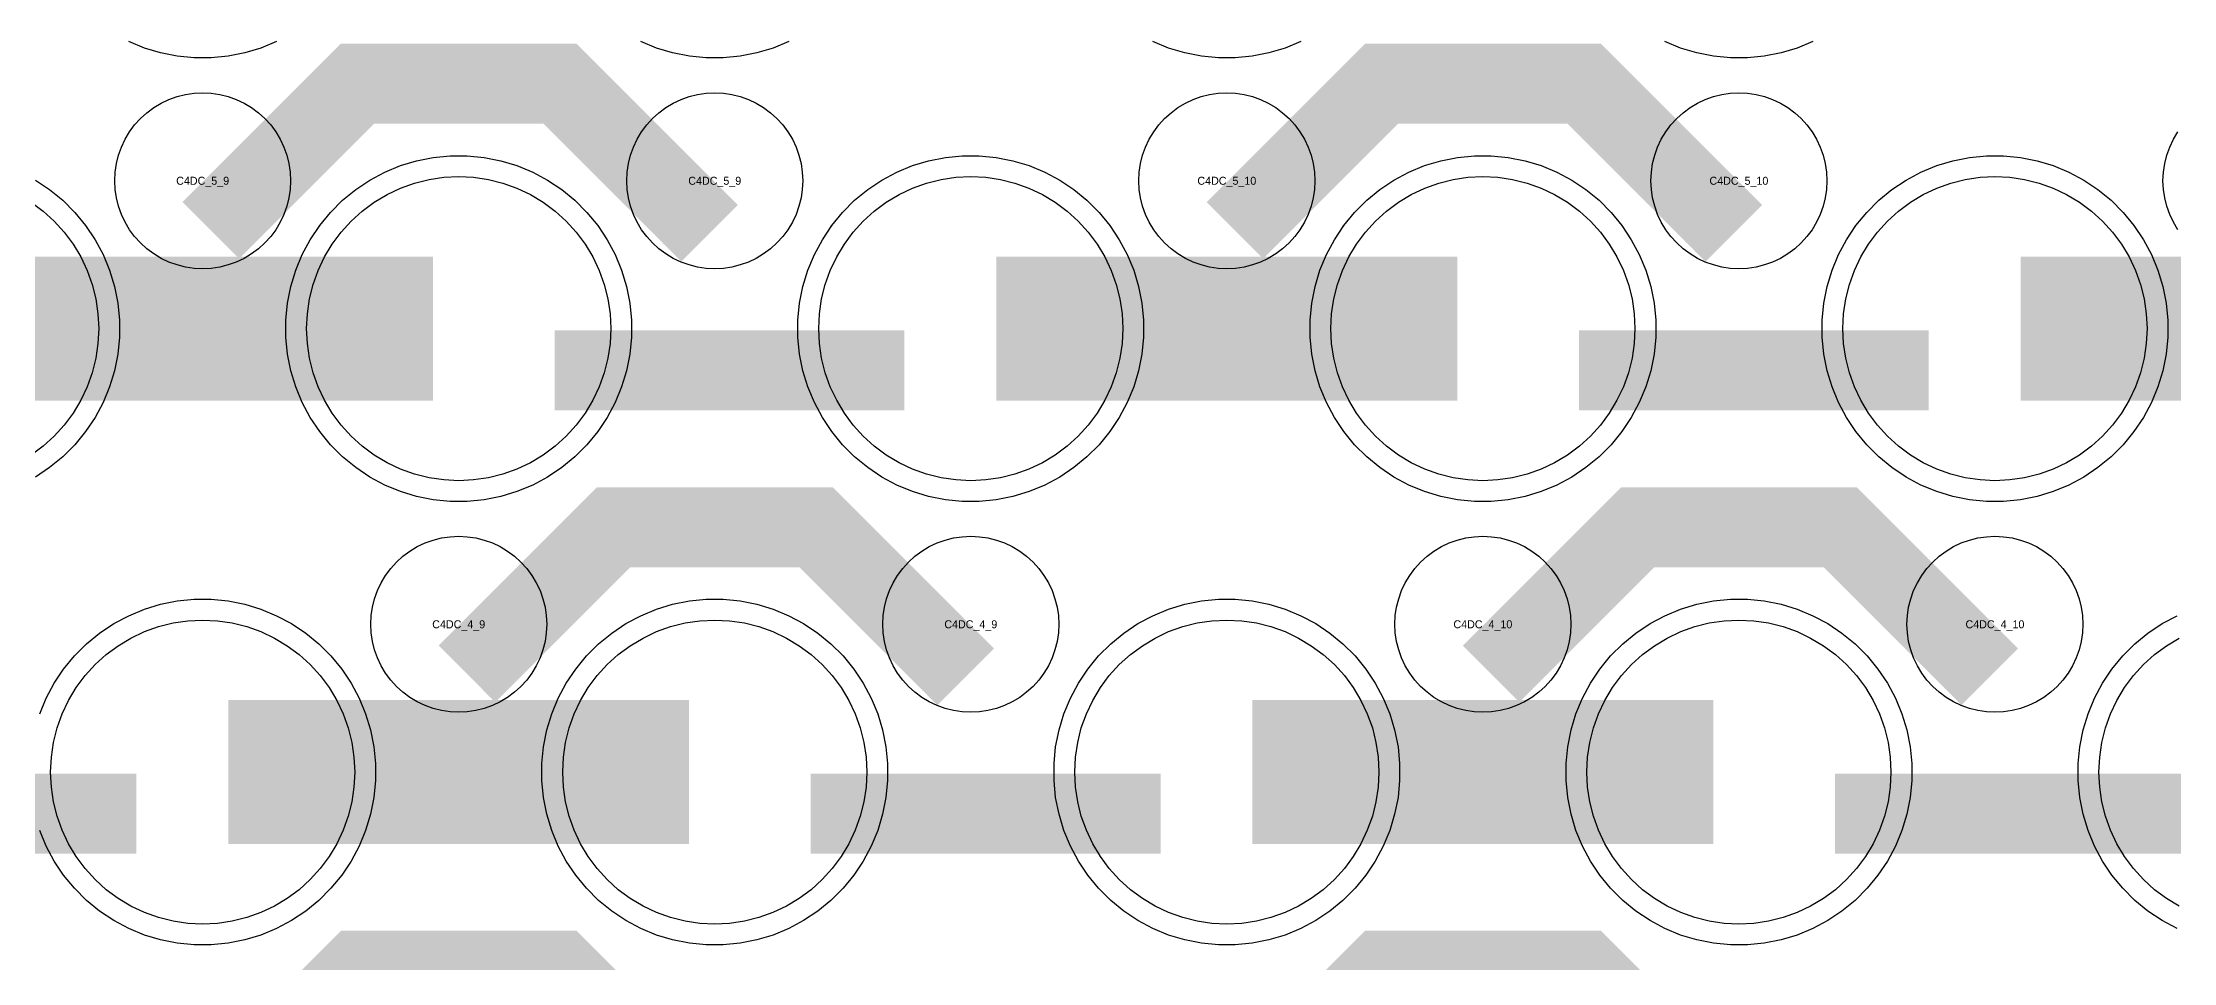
# Model space of a CAD drawing. Extents: x -11880 to 11880, y -14992 to 14992.
# Drawn here: x -9170 to -8504, y -14345 to -14057 of the extents above; entities that cross this region are included whole.
import ezdxf
from ezdxf.enums import TextEntityAlignment as Align

# ---------------------------------------------------------------- set-up
doc = ezdxf.new("R2010")
doc.units = 0
doc.header["$MEASUREMENT"] = 0
for name, color, linetype in [('GDS_775_DT_237', 138, 'CONTINUOUS'), ('RDL1_FS', 34, 'CONTINUOUS'), ('RDL_BS', 160, 'CONTINUOUS')]:
    doc.layers.add(name, color=color, linetype=linetype)

msp = doc.modelspace()

# ---------------------------------------------------------------- linework, layer by layer
at = {"layer": 'RDL1_FS', "color": 241, "true_color": 0xf7abae}
for points in [[(-9040, -14194.254), (-9044.657, -14194.025), (-9049.268, -14193.341), (-9053.791, -14192.209), (-9058.181, -14190.637), (-9062.395, -14188.645), (-9066.395, -14186.247), (-9070.14, -14183.469), (-9073.594, -14180.339), (-9076.724, -14176.885), (-9079.502, -14173.14), (-9081.9, -14169.14), (-9083.892, -14164.926), (-9085.464, -14160.536), (-9086.596, -14156.013), (-9087.28, -14151.402), (-9087.509, -14146.745), (-9087.28, -14142.088), (-9086.596, -14137.477), (-9085.464, -14132.954), (-9083.892, -14128.564), (-9081.9, -14124.35), (-9079.502, -14120.35), (-9076.724, -14116.605), (-9073.594, -14113.151), (-9070.14, -14110.021), (-9066.395, -14107.243), (-9062.395, -14104.845), (-9058.181, -14102.853), (-9053.791, -14101.281), (-9049.268, -14100.149), (-9044.657, -14099.465), (-9040, -14099.236), (-9035.343, -14099.465), (-9030.732, -14100.149), (-9026.209, -14101.281), (-9021.819, -14102.853), (-9017.605, -14104.845), (-9013.605, -14107.243), (-9009.86, -14110.021), (-9006.406, -14113.151), (-9003.276, -14116.605), (-9000.498, -14120.35), (-8998.1, -14124.35), (-8996.108, -14128.564), (-8994.536, -14132.954), (-8993.404, -14137.477), (-8992.72, -14142.088), (-8992.491, -14146.745), (-8992.72, -14151.402), (-8993.404, -14156.013), (-8994.536, -14160.536), (-8996.108, -14164.926), (-8998.1, -14169.14), (-9000.498, -14173.14), (-9003.276, -14176.885), (-9006.406, -14180.339), (-9009.86, -14183.469), (-9013.605, -14186.247), (-9017.605, -14188.645), (-9021.819, -14190.637), (-9026.209, -14192.209), (-9030.732, -14193.341), (-9035.343, -14194.025)], [(-8880, -14194.254), (-8884.657, -14194.025), (-8889.268, -14193.341), (-8893.791, -14192.209), (-8898.181, -14190.637), (-8902.395, -14188.645), (-8906.395, -14186.247), (-8910.14, -14183.469), (-8913.594, -14180.339), (-8916.724, -14176.885), (-8919.502, -14173.14), (-8921.9, -14169.14), (-8923.892, -14164.926), (-8925.464, -14160.536), (-8926.596, -14156.013), (-8927.28, -14151.402), (-8927.509, -14146.745), (-8927.28, -14142.088), (-8926.596, -14137.477), (-8925.464, -14132.954), (-8923.892, -14128.564), (-8921.9, -14124.35), (-8919.502, -14120.35), (-8916.724, -14116.605), (-8913.594, -14113.151), (-8910.14, -14110.021), (-8906.395, -14107.243), (-8902.395, -14104.845), (-8898.181, -14102.853), (-8893.791, -14101.281), (-8889.268, -14100.149), (-8884.657, -14099.465), (-8880, -14099.236), (-8875.343, -14099.465), (-8870.732, -14100.149), (-8866.209, -14101.281), (-8861.819, -14102.853), (-8857.605, -14104.845), (-8853.605, -14107.243), (-8849.86, -14110.021), (-8846.406, -14113.151), (-8843.276, -14116.605), (-8840.498, -14120.35), (-8838.1, -14124.35), (-8836.108, -14128.564), (-8834.536, -14132.954), (-8833.404, -14137.477), (-8832.72, -14142.088), (-8832.491, -14146.745), (-8832.72, -14151.402), (-8833.404, -14156.013), (-8834.536, -14160.536), (-8836.108, -14164.926), (-8838.1, -14169.14), (-8840.498, -14173.14), (-8843.276, -14176.885), (-8846.406, -14180.339), (-8849.86, -14183.469), (-8853.605, -14186.247), (-8857.605, -14188.645), (-8861.819, -14190.637), (-8866.209, -14192.209), (-8870.732, -14193.341), (-8875.343, -14194.025)], [(-8720, -14194.254), (-8724.657, -14194.025), (-8729.268, -14193.341), (-8733.791, -14192.209), (-8738.181, -14190.637), (-8742.395, -14188.645), (-8746.395, -14186.247), (-8750.14, -14183.469), (-8753.594, -14180.339), (-8756.724, -14176.885), (-8759.502, -14173.14), (-8761.9, -14169.14), (-8763.892, -14164.926), (-8765.464, -14160.536), (-8766.596, -14156.013), (-8767.28, -14151.402), (-8767.509, -14146.745), (-8767.28, -14142.088), (-8766.596, -14137.477), (-8765.464, -14132.954), (-8763.892, -14128.564), (-8761.9, -14124.35), (-8759.502, -14120.35), (-8756.724, -14116.605), (-8753.594, -14113.151), (-8750.14, -14110.021), (-8746.395, -14107.243), (-8742.395, -14104.845), (-8738.181, -14102.853), (-8733.791, -14101.281), (-8729.268, -14100.149), (-8724.657, -14099.465), (-8720, -14099.236), (-8715.343, -14099.465), (-8710.732, -14100.149), (-8706.209, -14101.281), (-8701.819, -14102.853), (-8697.605, -14104.845), (-8693.605, -14107.243), (-8689.86, -14110.021), (-8686.406, -14113.151), (-8683.276, -14116.605), (-8680.498, -14120.35), (-8678.1, -14124.35), (-8676.108, -14128.564), (-8674.536, -14132.954), (-8673.404, -14137.477), (-8672.72, -14142.088), (-8672.491, -14146.745), (-8672.72, -14151.402), (-8673.404, -14156.013), (-8674.536, -14160.536), (-8676.108, -14164.926), (-8678.1, -14169.14), (-8680.498, -14173.14), (-8683.276, -14176.885), (-8686.406, -14180.339), (-8689.86, -14183.469), (-8693.605, -14186.247), (-8697.605, -14188.645), (-8701.819, -14190.637), (-8706.209, -14192.209), (-8710.732, -14193.341), (-8715.343, -14194.025)], [(-8560, -14194.254), (-8564.657, -14194.025), (-8569.268, -14193.341), (-8573.791, -14192.209), (-8578.181, -14190.637), (-8582.395, -14188.645), (-8586.395, -14186.247), (-8590.14, -14183.469), (-8593.594, -14180.339), (-8596.724, -14176.885), (-8599.502, -14173.14), (-8601.9, -14169.14), (-8603.892, -14164.926), (-8605.464, -14160.536), (-8606.596, -14156.013), (-8607.28, -14151.402), (-8607.509, -14146.745), (-8607.28, -14142.088), (-8606.596, -14137.477), (-8605.464, -14132.954), (-8603.892, -14128.564), (-8601.9, -14124.35), (-8599.502, -14120.35), (-8596.724, -14116.605), (-8593.594, -14113.151), (-8590.14, -14110.021), (-8586.395, -14107.243), (-8582.395, -14104.845), (-8578.181, -14102.853), (-8573.791, -14101.281), (-8569.268, -14100.149), (-8564.657, -14099.465), (-8560, -14099.236), (-8555.343, -14099.465), (-8550.732, -14100.149), (-8546.209, -14101.281), (-8541.819, -14102.853), (-8537.605, -14104.845), (-8533.605, -14107.243), (-8529.86, -14110.021), (-8526.406, -14113.151), (-8523.276, -14116.605), (-8520.498, -14120.35), (-8518.1, -14124.35), (-8516.108, -14128.564), (-8514.536, -14132.954), (-8513.404, -14137.477), (-8512.72, -14142.088), (-8512.491, -14146.745), (-8512.72, -14151.402), (-8513.404, -14156.013), (-8514.536, -14160.536), (-8516.108, -14164.926), (-8518.1, -14169.14), (-8520.498, -14173.14), (-8523.276, -14176.885), (-8526.406, -14180.339), (-8529.86, -14183.469), (-8533.605, -14186.247), (-8537.605, -14188.645), (-8541.819, -14190.637), (-8546.209, -14192.209), (-8550.732, -14193.341), (-8555.343, -14194.025)], [(-9120, -14332.819), (-9124.657, -14332.59), (-9129.268, -14331.906), (-9133.791, -14330.774), (-9138.181, -14329.202), (-9142.395, -14327.21), (-9146.395, -14324.812), (-9150.14, -14322.034), (-9153.594, -14318.904), (-9156.724, -14315.45), (-9159.502, -14311.705), (-9161.9, -14307.705), (-9163.892, -14303.491), (-9165.464, -14299.101), (-9166.596, -14294.578), (-9167.28, -14289.967), (-9167.509, -14285.31), (-9167.28, -14280.653), (-9166.596, -14276.042), (-9165.464, -14271.519), (-9163.892, -14267.129), (-9161.9, -14262.915), (-9159.502, -14258.915), (-9156.724, -14255.17), (-9153.594, -14251.716), (-9150.14, -14248.586), (-9146.395, -14245.808), (-9142.395, -14243.41), (-9138.181, -14241.418), (-9133.791, -14239.846), (-9129.268, -14238.714), (-9124.657, -14238.03), (-9120, -14237.801), (-9115.343, -14238.03), (-9110.732, -14238.714), (-9106.209, -14239.846), (-9101.819, -14241.418), (-9097.605, -14243.41), (-9093.605, -14245.808), (-9089.86, -14248.586), (-9086.406, -14251.716), (-9083.276, -14255.17), (-9080.498, -14258.915), (-9078.1, -14262.915), (-9076.108, -14267.129), (-9074.536, -14271.519), (-9073.404, -14276.042), (-9072.72, -14280.653), (-9072.491, -14285.31), (-9072.72, -14289.967), (-9073.404, -14294.578), (-9074.536, -14299.101), (-9076.108, -14303.491), (-9078.1, -14307.705), (-9080.498, -14311.705), (-9083.276, -14315.45), (-9086.406, -14318.904), (-9089.86, -14322.034), (-9093.605, -14324.812), (-9097.605, -14327.21), (-9101.819, -14329.202), (-9106.209, -14330.774), (-9110.732, -14331.906), (-9115.343, -14332.59)], [(-8960, -14332.819), (-8964.657, -14332.59), (-8969.268, -14331.906), (-8973.791, -14330.774), (-8978.181, -14329.202), (-8982.395, -14327.21), (-8986.395, -14324.812), (-8990.14, -14322.034), (-8993.594, -14318.904), (-8996.724, -14315.45), (-8999.502, -14311.705), (-9001.9, -14307.705), (-9003.892, -14303.491), (-9005.464, -14299.101), (-9006.596, -14294.578), (-9007.28, -14289.967), (-9007.509, -14285.31), (-9007.28, -14280.653), (-9006.596, -14276.042), (-9005.464, -14271.519), (-9003.892, -14267.129), (-9001.9, -14262.915), (-8999.502, -14258.915), (-8996.724, -14255.17), (-8993.594, -14251.716), (-8990.14, -14248.586), (-8986.395, -14245.808), (-8982.395, -14243.41), (-8978.181, -14241.418), (-8973.791, -14239.846), (-8969.268, -14238.714), (-8964.657, -14238.03), (-8960, -14237.801), (-8955.343, -14238.03), (-8950.732, -14238.714), (-8946.209, -14239.846), (-8941.819, -14241.418), (-8937.605, -14243.41), (-8933.605, -14245.808), (-8929.86, -14248.586), (-8926.406, -14251.716), (-8923.276, -14255.17), (-8920.498, -14258.915), (-8918.1, -14262.915), (-8916.108, -14267.129), (-8914.536, -14271.519), (-8913.404, -14276.042), (-8912.72, -14280.653), (-8912.491, -14285.31), (-8912.72, -14289.967), (-8913.404, -14294.578), (-8914.536, -14299.101), (-8916.108, -14303.491), (-8918.1, -14307.705), (-8920.498, -14311.705), (-8923.276, -14315.45), (-8926.406, -14318.904), (-8929.86, -14322.034), (-8933.605, -14324.812), (-8937.605, -14327.21), (-8941.819, -14329.202), (-8946.209, -14330.774), (-8950.732, -14331.906), (-8955.343, -14332.59)], [(-8800, -14332.819), (-8804.657, -14332.59), (-8809.268, -14331.906), (-8813.791, -14330.774), (-8818.181, -14329.202), (-8822.395, -14327.21), (-8826.395, -14324.812), (-8830.14, -14322.034), (-8833.594, -14318.904), (-8836.724, -14315.45), (-8839.502, -14311.705), (-8841.9, -14307.705), (-8843.892, -14303.491), (-8845.464, -14299.101), (-8846.596, -14294.578), (-8847.28, -14289.967), (-8847.509, -14285.31), (-8847.28, -14280.653), (-8846.596, -14276.042), (-8845.464, -14271.519), (-8843.892, -14267.129), (-8841.9, -14262.915), (-8839.502, -14258.915), (-8836.724, -14255.17), (-8833.594, -14251.716), (-8830.14, -14248.586), (-8826.395, -14245.808), (-8822.395, -14243.41), (-8818.181, -14241.418), (-8813.791, -14239.846), (-8809.268, -14238.714), (-8804.657, -14238.03), (-8800, -14237.801), (-8795.343, -14238.03), (-8790.732, -14238.714), (-8786.209, -14239.846), (-8781.819, -14241.418), (-8777.605, -14243.41), (-8773.605, -14245.808), (-8769.86, -14248.586), (-8766.406, -14251.716), (-8763.276, -14255.17), (-8760.498, -14258.915), (-8758.1, -14262.915), (-8756.108, -14267.129), (-8754.536, -14271.519), (-8753.404, -14276.042), (-8752.72, -14280.653), (-8752.491, -14285.31), (-8752.72, -14289.967), (-8753.404, -14294.578), (-8754.536, -14299.101), (-8756.108, -14303.491), (-8758.1, -14307.705), (-8760.498, -14311.705), (-8763.276, -14315.45), (-8766.406, -14318.904), (-8769.86, -14322.034), (-8773.605, -14324.812), (-8777.605, -14327.21), (-8781.819, -14329.202), (-8786.209, -14330.774), (-8790.732, -14331.906), (-8795.343, -14332.59)], [(-8640, -14332.819), (-8644.657, -14332.59), (-8649.268, -14331.906), (-8653.791, -14330.774), (-8658.181, -14329.202), (-8662.395, -14327.21), (-8666.395, -14324.812), (-8670.14, -14322.034), (-8673.594, -14318.904), (-8676.724, -14315.45), (-8679.502, -14311.705), (-8681.9, -14307.705), (-8683.892, -14303.491), (-8685.464, -14299.101), (-8686.596, -14294.578), (-8687.28, -14289.967), (-8687.509, -14285.31), (-8687.28, -14280.653), (-8686.596, -14276.042), (-8685.464, -14271.519), (-8683.892, -14267.129), (-8681.9, -14262.915), (-8679.502, -14258.915), (-8676.724, -14255.17), (-8673.594, -14251.716), (-8670.14, -14248.586), (-8666.395, -14245.808), (-8662.395, -14243.41), (-8658.181, -14241.418), (-8653.791, -14239.846), (-8649.268, -14238.714), (-8644.657, -14238.03), (-8640, -14237.801), (-8635.343, -14238.03), (-8630.732, -14238.714), (-8626.209, -14239.846), (-8621.819, -14241.418), (-8617.605, -14243.41), (-8613.605, -14245.808), (-8609.86, -14248.586), (-8606.406, -14251.716), (-8603.276, -14255.17), (-8600.498, -14258.915), (-8598.1, -14262.915), (-8596.108, -14267.129), (-8594.536, -14271.519), (-8593.404, -14276.042), (-8592.72, -14280.653), (-8592.491, -14285.31), (-8592.72, -14289.967), (-8593.404, -14294.578), (-8594.536, -14299.101), (-8596.108, -14303.491), (-8598.1, -14307.705), (-8600.498, -14311.705), (-8603.276, -14315.45), (-8606.406, -14318.904), (-8609.86, -14322.034), (-8613.605, -14324.812), (-8617.605, -14327.21), (-8621.819, -14329.202), (-8626.209, -14330.774), (-8630.732, -14331.906), (-8635.343, -14332.59)]]:
    msp.add_lwpolyline(points, close=True, dxfattribs=at)
for points in [[(-9173.605, -14107.243), (-9169.86, -14110.021), (-9166.406, -14113.151), (-9163.276, -14116.605), (-9160.498, -14120.35), (-9158.1, -14124.35), (-9156.108, -14128.564), (-9154.536, -14132.954), (-9153.404, -14137.477), (-9152.72, -14142.088), (-9152.491, -14146.745), (-9152.72, -14151.402), (-9153.404, -14156.013), (-9154.536, -14160.536), (-9156.108, -14164.926), (-9158.1, -14169.14), (-9160.498, -14173.14), (-9163.276, -14176.885), (-9166.406, -14180.339), (-9169.86, -14183.469), (-9173.605, -14186.247)], [(-8502.395, -14327.21), (-8506.395, -14324.812), (-8510.14, -14322.034), (-8513.594, -14318.904), (-8516.724, -14315.45), (-8519.502, -14311.705), (-8521.9, -14307.705), (-8523.892, -14303.491), (-8525.464, -14299.101), (-8526.596, -14294.578), (-8527.28, -14289.967), (-8527.509, -14285.31), (-8527.28, -14280.653), (-8526.596, -14276.042), (-8525.464, -14271.519), (-8523.892, -14267.129), (-8521.9, -14262.915), (-8519.502, -14258.915), (-8516.724, -14255.17), (-8513.594, -14251.716), (-8510.14, -14248.586), (-8506.395, -14245.808), (-8502.395, -14243.41)]]:
    msp.add_lwpolyline(points, dxfattribs=at)
for points in [[(-9191.998, -14146.745, 45, 45, 0), (-9119.998, -14146.745, 45, 45, 0)], [(-9119.998, -14146.745, 45, 45, 0), (-9047.998, -14146.745, 45, 45, 0)], [(-8871.998, -14146.745, 45, 45, 0), (-8799.998, -14146.745, 45, 45, 0)], [(-8799.998, -14146.745, 45, 45, 0), (-8727.998, -14146.745, 45, 45, 0)], [(-8551.998, -14146.745, 45, 45, 0), (-8479.998, -14146.745, 45, 45, 0)], [(-9111.998, -14285.31, 45, 45, 0), (-9039.998, -14285.31, 45, 45, 0)], [(-9039.998, -14285.31, 45, 45, 0), (-8967.998, -14285.31, 45, 45, 0)], [(-8791.998, -14285.31, 45, 45, 0), (-8719.998, -14285.31, 45, 45, 0)], [(-8719.998, -14285.31, 45, 45, 0), (-8647.998, -14285.31, 45, 45, 0)]]:
    msp.add_lwpolyline(points, format="xyseb", dxfattribs=at)
at = {"layer": 'RDL_BS', "color": 241, "true_color": 0xf7abae}
for points in [[(-9096.885, -14057.055), (-9101.795, -14059.086), (-9106.835, -14060.617), (-9112.062, -14061.663), (-9117.356, -14062.18), (-9122.644, -14062.18), (-9127.938, -14061.663), (-9133.165, -14060.617), (-9138.205, -14059.086), (-9143.115, -14057.055)], [(-8936.885, -14057.055), (-8941.795, -14059.086), (-8946.835, -14060.617), (-8952.062, -14061.663), (-8957.356, -14062.18), (-8962.644, -14062.18), (-8967.938, -14061.663), (-8973.165, -14060.617), (-8978.205, -14059.086), (-8983.115, -14057.055)], [(-8776.885, -14057.055), (-8781.795, -14059.086), (-8786.835, -14060.617), (-8792.062, -14061.663), (-8797.356, -14062.18), (-8802.644, -14062.18), (-8807.938, -14061.663), (-8813.165, -14060.617), (-8818.205, -14059.086), (-8823.115, -14057.055)], [(-8616.885, -14057.055), (-8621.795, -14059.086), (-8626.835, -14060.617), (-8632.062, -14061.663), (-8637.356, -14062.18), (-8642.644, -14062.18), (-8647.938, -14061.663), (-8653.165, -14060.617), (-8658.205, -14059.086), (-8663.115, -14057.055)], [(-9172.223, -14100.362), (-9167.809, -14103.309), (-9163.708, -14106.671), (-9159.926, -14110.453), (-9156.564, -14114.554), (-9153.617, -14118.968), (-9151.125, -14123.63), (-9149.094, -14128.54), (-9147.563, -14133.58), (-9146.517, -14138.807), (-9146, -14144.101), (-9146, -14149.389), (-9146.517, -14154.683), (-9147.563, -14159.91), (-9149.094, -14164.95), (-9151.125, -14169.86), (-9153.617, -14174.522), (-9156.564, -14178.936), (-9159.926, -14183.037), (-9163.708, -14186.819), (-9167.809, -14190.181), (-9172.223, -14193.128)], [(-9170.906, -14267.105), (-9168.875, -14262.195), (-9166.383, -14257.533), (-9163.436, -14253.119), (-9160.074, -14249.018), (-9156.292, -14245.236), (-9152.191, -14241.874), (-9147.777, -14238.927), (-9143.115, -14236.435), (-9138.205, -14234.404), (-9133.165, -14232.873), (-9127.938, -14231.827), (-9122.644, -14231.31), (-9117.356, -14231.31), (-9112.062, -14231.827), (-9106.835, -14232.873), (-9101.795, -14234.404), (-9096.885, -14236.435), (-9092.223, -14238.927), (-9087.809, -14241.874), (-9083.708, -14245.236), (-9079.926, -14249.018), (-9076.564, -14253.119), (-9073.617, -14257.533), (-9071.125, -14262.195), (-9069.094, -14267.105), (-9067.563, -14272.145), (-9066.517, -14277.372), (-9066, -14282.666), (-9066, -14287.954), (-9066.517, -14293.248), (-9067.563, -14298.475), (-9069.094, -14303.515), (-9071.125, -14308.425), (-9073.617, -14313.087), (-9076.564, -14317.501), (-9079.926, -14321.602), (-9083.708, -14325.384), (-9087.809, -14328.746), (-9092.223, -14331.693), (-9096.885, -14334.185), (-9101.795, -14336.216), (-9106.835, -14337.747), (-9112.062, -14338.793), (-9117.356, -14339.31), (-9122.644, -14339.31), (-9127.938, -14338.793), (-9133.165, -14337.747), (-9138.205, -14336.216), (-9143.115, -14334.185), (-9147.777, -14331.693), (-9152.191, -14328.746), (-9156.292, -14325.384), (-9160.074, -14321.602), (-9163.436, -14317.501), (-9166.383, -14313.087), (-9168.875, -14308.425), (-9170.906, -14303.515)], [(-8503.115, -14334.185), (-8507.777, -14331.693), (-8512.191, -14328.746), (-8516.292, -14325.384), (-8520.074, -14321.602), (-8523.436, -14317.501), (-8526.383, -14313.087), (-8528.875, -14308.425), (-8530.906, -14303.515), (-8532.437, -14298.475), (-8533.483, -14293.248), (-8534, -14287.954), (-8534, -14282.666), (-8533.483, -14277.372), (-8532.437, -14272.145), (-8530.906, -14267.105), (-8528.875, -14262.195), (-8526.383, -14257.533), (-8523.436, -14253.119), (-8520.074, -14249.018), (-8516.292, -14245.236), (-8512.191, -14241.874), (-8507.777, -14238.927), (-8503.115, -14236.435)]]:
    msp.add_lwpolyline(points, dxfattribs=at)
at = {"layer": 'RDL_BS'}
for points in [[(-9117.438, -14116.059, 25, 25, 0), (-9071.623, -14070.244, 25, 25, 0), (-9038.07, -14070.244, 25, 25, 0)], [(-8961.599, -14116.958, 25, 25, 0), (-9008.313, -14070.244, 25, 25, 0), (-9038.071, -14070.244, 25, 25, 0)], [(-8797.438, -14116.059, 25, 25, 0), (-8751.623, -14070.244, 25, 25, 0), (-8718.07, -14070.244, 25, 25, 0)], [(-8641.599, -14116.958, 25, 25, 0), (-8688.313, -14070.244, 25, 25, 0), (-8718.071, -14070.244, 25, 25, 0)], [(-9037.438, -14254.624, 25, 25, 0), (-8991.623, -14208.809, 25, 25, 0), (-8958.07, -14208.809, 25, 25, 0)], [(-8881.599, -14255.523, 25, 25, 0), (-8928.313, -14208.809, 25, 25, 0), (-8958.071, -14208.809, 25, 25, 0)], [(-8717.438, -14254.624, 25, 25, 0), (-8671.623, -14208.809, 25, 25, 0), (-8638.07, -14208.809, 25, 25, 0)], [(-8561.599, -14255.523, 25, 25, 0), (-8608.313, -14208.809, 25, 25, 0), (-8638.071, -14208.809, 25, 25, 0)], [(-9117.438, -14393.184, 25, 25, 0), (-9071.623, -14347.369, 25, 25, 0), (-9038.07, -14347.369, 25, 25, 0)], [(-8961.599, -14394.083, 25, 25, 0), (-9008.313, -14347.369, 25, 25, 0), (-9038.071, -14347.369, 25, 25, 0)], [(-8797.438, -14393.184, 25, 25, 0), (-8751.623, -14347.369, 25, 25, 0), (-8718.07, -14347.369, 25, 25, 0)], [(-8641.599, -14394.083, 25, 25, 0), (-8688.313, -14347.369, 25, 25, 0), (-8718.071, -14347.369, 25, 25, 0)]]:
    msp.add_lwpolyline(points, format="xyseb", dxfattribs=at)
for points in [[(-9120, -14128.051), (-9122.693, -14127.919), (-9125.365, -14127.523), (-9127.984, -14126.866), (-9130.519, -14125.959), (-9132.956, -14124.807), (-9135.28, -14123.414), (-9137.443, -14121.811), (-9139.442, -14119.999), (-9141.254, -14118), (-9142.857, -14115.837), (-9144.25, -14113.513), (-9145.402, -14111.076), (-9146.309, -14108.541), (-9146.966, -14105.922), (-9147.362, -14103.25), (-9147.494, -14100.557), (-9147.362, -14097.864), (-9146.966, -14095.192), (-9146.309, -14092.573), (-9145.402, -14090.038), (-9144.25, -14087.601), (-9142.857, -14085.277), (-9141.254, -14083.114), (-9139.442, -14081.115), (-9137.443, -14079.303), (-9135.28, -14077.7), (-9132.956, -14076.307), (-9130.519, -14075.155), (-9127.984, -14074.248), (-9125.365, -14073.591), (-9122.693, -14073.195), (-9120, -14073.063), (-9117.307, -14073.195), (-9114.635, -14073.591), (-9112.016, -14074.248), (-9109.481, -14075.155), (-9107.044, -14076.307), (-9104.72, -14077.7), (-9102.557, -14079.303), (-9100.558, -14081.115), (-9098.746, -14083.114), (-9097.143, -14085.277), (-9095.75, -14087.601), (-9094.598, -14090.038), (-9093.691, -14092.573), (-9093.034, -14095.192), (-9092.638, -14097.864), (-9092.506, -14100.557), (-9092.638, -14103.25), (-9093.034, -14105.922), (-9093.691, -14108.541), (-9094.598, -14111.076), (-9095.75, -14113.513), (-9097.143, -14115.837), (-9098.746, -14118), (-9100.558, -14119.999), (-9102.557, -14121.811), (-9104.72, -14123.414), (-9107.044, -14124.807), (-9109.481, -14125.959), (-9112.016, -14126.866), (-9114.635, -14127.523), (-9117.307, -14127.919)], [(-8960, -14128.051), (-8962.693, -14127.919), (-8965.365, -14127.523), (-8967.984, -14126.866), (-8970.519, -14125.959), (-8972.956, -14124.807), (-8975.28, -14123.414), (-8977.443, -14121.811), (-8979.442, -14119.999), (-8981.254, -14118), (-8982.857, -14115.837), (-8984.25, -14113.513), (-8985.402, -14111.076), (-8986.309, -14108.541), (-8986.966, -14105.922), (-8987.362, -14103.25), (-8987.494, -14100.557), (-8987.362, -14097.864), (-8986.966, -14095.192), (-8986.309, -14092.573), (-8985.402, -14090.038), (-8984.25, -14087.601), (-8982.857, -14085.277), (-8981.254, -14083.114), (-8979.442, -14081.115), (-8977.443, -14079.303), (-8975.28, -14077.7), (-8972.956, -14076.307), (-8970.519, -14075.155), (-8967.984, -14074.248), (-8965.365, -14073.591), (-8962.693, -14073.195), (-8960, -14073.063), (-8957.307, -14073.195), (-8954.635, -14073.591), (-8952.016, -14074.248), (-8949.481, -14075.155), (-8947.044, -14076.307), (-8944.72, -14077.7), (-8942.557, -14079.303), (-8940.558, -14081.115), (-8938.746, -14083.114), (-8937.143, -14085.277), (-8935.75, -14087.601), (-8934.598, -14090.038), (-8933.691, -14092.573), (-8933.034, -14095.192), (-8932.638, -14097.864), (-8932.506, -14100.557), (-8932.638, -14103.25), (-8933.034, -14105.922), (-8933.691, -14108.541), (-8934.598, -14111.076), (-8935.75, -14113.513), (-8937.143, -14115.837), (-8938.746, -14118), (-8940.558, -14119.999), (-8942.557, -14121.811), (-8944.72, -14123.414), (-8947.044, -14124.807), (-8949.481, -14125.959), (-8952.016, -14126.866), (-8954.635, -14127.523), (-8957.307, -14127.919)], [(-8800, -14128.051), (-8802.693, -14127.919), (-8805.365, -14127.523), (-8807.984, -14126.866), (-8810.519, -14125.959), (-8812.956, -14124.807), (-8815.28, -14123.414), (-8817.443, -14121.811), (-8819.442, -14119.999), (-8821.254, -14118), (-8822.857, -14115.837), (-8824.25, -14113.513), (-8825.402, -14111.076), (-8826.309, -14108.541), (-8826.966, -14105.922), (-8827.362, -14103.25), (-8827.494, -14100.557), (-8827.362, -14097.864), (-8826.966, -14095.192), (-8826.309, -14092.573), (-8825.402, -14090.038), (-8824.25, -14087.601), (-8822.857, -14085.277), (-8821.254, -14083.114), (-8819.442, -14081.115), (-8817.443, -14079.303), (-8815.28, -14077.7), (-8812.956, -14076.307), (-8810.519, -14075.155), (-8807.984, -14074.248), (-8805.365, -14073.591), (-8802.693, -14073.195), (-8800, -14073.063), (-8797.307, -14073.195), (-8794.635, -14073.591), (-8792.016, -14074.248), (-8789.481, -14075.155), (-8787.044, -14076.307), (-8784.72, -14077.7), (-8782.557, -14079.303), (-8780.558, -14081.115), (-8778.746, -14083.114), (-8777.143, -14085.277), (-8775.75, -14087.601), (-8774.598, -14090.038), (-8773.691, -14092.573), (-8773.034, -14095.192), (-8772.638, -14097.864), (-8772.506, -14100.557), (-8772.638, -14103.25), (-8773.034, -14105.922), (-8773.691, -14108.541), (-8774.598, -14111.076), (-8775.75, -14113.513), (-8777.143, -14115.837), (-8778.746, -14118), (-8780.558, -14119.999), (-8782.557, -14121.811), (-8784.72, -14123.414), (-8787.044, -14124.807), (-8789.481, -14125.959), (-8792.016, -14126.866), (-8794.635, -14127.523), (-8797.307, -14127.919)], [(-8640, -14128.051), (-8642.693, -14127.919), (-8645.365, -14127.523), (-8647.984, -14126.866), (-8650.519, -14125.959), (-8652.956, -14124.807), (-8655.28, -14123.414), (-8657.443, -14121.811), (-8659.442, -14119.999), (-8661.254, -14118), (-8662.857, -14115.837), (-8664.25, -14113.513), (-8665.402, -14111.076), (-8666.309, -14108.541), (-8666.966, -14105.922), (-8667.362, -14103.25), (-8667.494, -14100.557), (-8667.362, -14097.864), (-8666.966, -14095.192), (-8666.309, -14092.573), (-8665.402, -14090.038), (-8664.25, -14087.601), (-8662.857, -14085.277), (-8661.254, -14083.114), (-8659.442, -14081.115), (-8657.443, -14079.303), (-8655.28, -14077.7), (-8652.956, -14076.307), (-8650.519, -14075.155), (-8647.984, -14074.248), (-8645.365, -14073.591), (-8642.693, -14073.195), (-8640, -14073.063), (-8637.307, -14073.195), (-8634.635, -14073.591), (-8632.016, -14074.248), (-8629.481, -14075.155), (-8627.044, -14076.307), (-8624.72, -14077.7), (-8622.557, -14079.303), (-8620.558, -14081.115), (-8618.746, -14083.114), (-8617.143, -14085.277), (-8615.75, -14087.601), (-8614.598, -14090.038), (-8613.691, -14092.573), (-8613.034, -14095.192), (-8612.638, -14097.864), (-8612.506, -14100.557), (-8612.638, -14103.25), (-8613.034, -14105.922), (-8613.691, -14108.541), (-8614.598, -14111.076), (-8615.75, -14113.513), (-8617.143, -14115.837), (-8618.746, -14118), (-8620.558, -14119.999), (-8622.557, -14121.811), (-8624.72, -14123.414), (-8627.044, -14124.807), (-8629.481, -14125.959), (-8632.016, -14126.866), (-8634.635, -14127.523), (-8637.307, -14127.919)], [(-9040, -14266.616), (-9042.693, -14266.484), (-9045.365, -14266.088), (-9047.984, -14265.431), (-9050.519, -14264.524), (-9052.956, -14263.372), (-9055.28, -14261.979), (-9057.443, -14260.376), (-9059.442, -14258.564), (-9061.254, -14256.565), (-9062.857, -14254.402), (-9064.25, -14252.078), (-9065.402, -14249.641), (-9066.309, -14247.106), (-9066.966, -14244.487), (-9067.362, -14241.815), (-9067.494, -14239.122), (-9067.362, -14236.429), (-9066.966, -14233.757), (-9066.309, -14231.138), (-9065.402, -14228.603), (-9064.25, -14226.166), (-9062.857, -14223.842), (-9061.254, -14221.679), (-9059.442, -14219.68), (-9057.443, -14217.868), (-9055.28, -14216.265), (-9052.956, -14214.872), (-9050.519, -14213.72), (-9047.984, -14212.813), (-9045.365, -14212.156), (-9042.693, -14211.76), (-9040, -14211.628), (-9037.307, -14211.76), (-9034.635, -14212.156), (-9032.016, -14212.813), (-9029.481, -14213.72), (-9027.044, -14214.872), (-9024.72, -14216.265), (-9022.557, -14217.868), (-9020.558, -14219.68), (-9018.746, -14221.679), (-9017.143, -14223.842), (-9015.75, -14226.166), (-9014.598, -14228.603), (-9013.691, -14231.138), (-9013.034, -14233.757), (-9012.638, -14236.429), (-9012.506, -14239.122), (-9012.638, -14241.815), (-9013.034, -14244.487), (-9013.691, -14247.106), (-9014.598, -14249.641), (-9015.75, -14252.078), (-9017.143, -14254.402), (-9018.746, -14256.565), (-9020.558, -14258.564), (-9022.557, -14260.376), (-9024.72, -14261.979), (-9027.044, -14263.372), (-9029.481, -14264.524), (-9032.016, -14265.431), (-9034.635, -14266.088), (-9037.307, -14266.484)], [(-8880, -14266.616), (-8882.693, -14266.484), (-8885.365, -14266.088), (-8887.984, -14265.431), (-8890.519, -14264.524), (-8892.956, -14263.372), (-8895.28, -14261.979), (-8897.443, -14260.376), (-8899.442, -14258.564), (-8901.254, -14256.565), (-8902.857, -14254.402), (-8904.25, -14252.078), (-8905.402, -14249.641), (-8906.309, -14247.106), (-8906.966, -14244.487), (-8907.362, -14241.815), (-8907.494, -14239.122), (-8907.362, -14236.429), (-8906.966, -14233.757), (-8906.309, -14231.138), (-8905.402, -14228.603), (-8904.25, -14226.166), (-8902.857, -14223.842), (-8901.254, -14221.679), (-8899.442, -14219.68), (-8897.443, -14217.868), (-8895.28, -14216.265), (-8892.956, -14214.872), (-8890.519, -14213.72), (-8887.984, -14212.813), (-8885.365, -14212.156), (-8882.693, -14211.76), (-8880, -14211.628), (-8877.307, -14211.76), (-8874.635, -14212.156), (-8872.016, -14212.813), (-8869.481, -14213.72), (-8867.044, -14214.872), (-8864.72, -14216.265), (-8862.557, -14217.868), (-8860.558, -14219.68), (-8858.746, -14221.679), (-8857.143, -14223.842), (-8855.75, -14226.166), (-8854.598, -14228.603), (-8853.691, -14231.138), (-8853.034, -14233.757), (-8852.638, -14236.429), (-8852.506, -14239.122), (-8852.638, -14241.815), (-8853.034, -14244.487), (-8853.691, -14247.106), (-8854.598, -14249.641), (-8855.75, -14252.078), (-8857.143, -14254.402), (-8858.746, -14256.565), (-8860.558, -14258.564), (-8862.557, -14260.376), (-8864.72, -14261.979), (-8867.044, -14263.372), (-8869.481, -14264.524), (-8872.016, -14265.431), (-8874.635, -14266.088), (-8877.307, -14266.484)], [(-8720, -14266.616), (-8722.693, -14266.484), (-8725.365, -14266.088), (-8727.984, -14265.431), (-8730.519, -14264.524), (-8732.956, -14263.372), (-8735.28, -14261.979), (-8737.443, -14260.376), (-8739.442, -14258.564), (-8741.254, -14256.565), (-8742.857, -14254.402), (-8744.25, -14252.078), (-8745.402, -14249.641), (-8746.309, -14247.106), (-8746.966, -14244.487), (-8747.362, -14241.815), (-8747.494, -14239.122), (-8747.362, -14236.429), (-8746.966, -14233.757), (-8746.309, -14231.138), (-8745.402, -14228.603), (-8744.25, -14226.166), (-8742.857, -14223.842), (-8741.254, -14221.679), (-8739.442, -14219.68), (-8737.443, -14217.868), (-8735.28, -14216.265), (-8732.956, -14214.872), (-8730.519, -14213.72), (-8727.984, -14212.813), (-8725.365, -14212.156), (-8722.693, -14211.76), (-8720, -14211.628), (-8717.307, -14211.76), (-8714.635, -14212.156), (-8712.016, -14212.813), (-8709.481, -14213.72), (-8707.044, -14214.872), (-8704.72, -14216.265), (-8702.557, -14217.868), (-8700.558, -14219.68), (-8698.746, -14221.679), (-8697.143, -14223.842), (-8695.75, -14226.166), (-8694.598, -14228.603), (-8693.691, -14231.138), (-8693.034, -14233.757), (-8692.638, -14236.429), (-8692.506, -14239.122), (-8692.638, -14241.815), (-8693.034, -14244.487), (-8693.691, -14247.106), (-8694.598, -14249.641), (-8695.75, -14252.078), (-8697.143, -14254.402), (-8698.746, -14256.565), (-8700.558, -14258.564), (-8702.557, -14260.376), (-8704.72, -14261.979), (-8707.044, -14263.372), (-8709.481, -14264.524), (-8712.016, -14265.431), (-8714.635, -14266.088), (-8717.307, -14266.484)], [(-8560, -14266.616), (-8562.693, -14266.484), (-8565.365, -14266.088), (-8567.984, -14265.431), (-8570.519, -14264.524), (-8572.956, -14263.372), (-8575.28, -14261.979), (-8577.443, -14260.376), (-8579.442, -14258.564), (-8581.254, -14256.565), (-8582.857, -14254.402), (-8584.25, -14252.078), (-8585.402, -14249.641), (-8586.309, -14247.106), (-8586.966, -14244.487), (-8587.362, -14241.815), (-8587.494, -14239.122), (-8587.362, -14236.429), (-8586.966, -14233.757), (-8586.309, -14231.138), (-8585.402, -14228.603), (-8584.25, -14226.166), (-8582.857, -14223.842), (-8581.254, -14221.679), (-8579.442, -14219.68), (-8577.443, -14217.868), (-8575.28, -14216.265), (-8572.956, -14214.872), (-8570.519, -14213.72), (-8567.984, -14212.813), (-8565.365, -14212.156), (-8562.693, -14211.76), (-8560, -14211.628), (-8557.307, -14211.76), (-8554.635, -14212.156), (-8552.016, -14212.813), (-8549.481, -14213.72), (-8547.044, -14214.872), (-8544.72, -14216.265), (-8542.557, -14217.868), (-8540.558, -14219.68), (-8538.746, -14221.679), (-8537.143, -14223.842), (-8535.75, -14226.166), (-8534.598, -14228.603), (-8533.691, -14231.138), (-8533.034, -14233.757), (-8532.638, -14236.429), (-8532.506, -14239.122), (-8532.638, -14241.815), (-8533.034, -14244.487), (-8533.691, -14247.106), (-8534.598, -14249.641), (-8535.75, -14252.078), (-8537.143, -14254.402), (-8538.746, -14256.565), (-8540.558, -14258.564), (-8542.557, -14260.376), (-8544.72, -14261.979), (-8547.044, -14263.372), (-8549.481, -14264.524), (-8552.016, -14265.431), (-8554.635, -14266.088), (-8557.307, -14266.484)]]:
    msp.add_lwpolyline(points, close=True, dxfattribs=at)
msp.add_lwpolyline([(-8502.857, -14115.837), (-8504.25, -14113.513), (-8505.402, -14111.076), (-8506.309, -14108.541), (-8506.966, -14105.922), (-8507.362, -14103.25), (-8507.494, -14100.557), (-8507.362, -14097.864), (-8506.966, -14095.192), (-8506.309, -14092.573), (-8505.402, -14090.038), (-8504.25, -14087.601), (-8502.857, -14085.277)], dxfattribs=at)
at = {"layer": 'RDL_BS', "color": 241, "true_color": 0xf7abae}
for points in [[(-9042.644, -14200.745), (-9047.938, -14200.228), (-9053.165, -14199.182), (-9058.205, -14197.651), (-9063.115, -14195.62), (-9067.777, -14193.128), (-9072.191, -14190.181), (-9076.292, -14186.819), (-9080.074, -14183.037), (-9083.436, -14178.936), (-9086.383, -14174.522), (-9088.875, -14169.86), (-9090.906, -14164.95), (-9092.437, -14159.91), (-9093.483, -14154.683), (-9094, -14149.389), (-9094, -14144.101), (-9093.483, -14138.807), (-9092.437, -14133.58), (-9090.906, -14128.54), (-9088.875, -14123.63), (-9086.383, -14118.968), (-9083.436, -14114.554), (-9080.074, -14110.453), (-9076.292, -14106.671), (-9072.191, -14103.309), (-9067.777, -14100.362), (-9063.115, -14097.87), (-9058.205, -14095.839), (-9053.165, -14094.308), (-9047.938, -14093.262), (-9042.644, -14092.745), (-9037.356, -14092.745), (-9032.062, -14093.262), (-9026.835, -14094.308), (-9021.795, -14095.839), (-9016.885, -14097.87), (-9012.223, -14100.362), (-9007.809, -14103.309), (-9003.708, -14106.671), (-8999.926, -14110.453), (-8996.564, -14114.554), (-8993.617, -14118.968), (-8991.125, -14123.63), (-8989.094, -14128.54), (-8987.563, -14133.58), (-8986.517, -14138.807), (-8986, -14144.101), (-8986, -14149.389), (-8986.517, -14154.683), (-8987.563, -14159.91), (-8989.094, -14164.95), (-8991.125, -14169.86), (-8993.617, -14174.522), (-8996.564, -14178.936), (-8999.926, -14183.037), (-9003.708, -14186.819), (-9007.809, -14190.181), (-9012.223, -14193.128), (-9016.885, -14195.62), (-9021.795, -14197.651), (-9026.835, -14199.182), (-9032.062, -14200.228), (-9037.356, -14200.745)], [(-8882.644, -14200.745), (-8887.938, -14200.228), (-8893.165, -14199.182), (-8898.205, -14197.651), (-8903.115, -14195.62), (-8907.777, -14193.128), (-8912.191, -14190.181), (-8916.292, -14186.819), (-8920.074, -14183.037), (-8923.436, -14178.936), (-8926.383, -14174.522), (-8928.875, -14169.86), (-8930.906, -14164.95), (-8932.437, -14159.91), (-8933.483, -14154.683), (-8934, -14149.389), (-8934, -14144.101), (-8933.483, -14138.807), (-8932.437, -14133.58), (-8930.906, -14128.54), (-8928.875, -14123.63), (-8926.383, -14118.968), (-8923.436, -14114.554), (-8920.074, -14110.453), (-8916.292, -14106.671), (-8912.191, -14103.309), (-8907.777, -14100.362), (-8903.115, -14097.87), (-8898.205, -14095.839), (-8893.165, -14094.308), (-8887.938, -14093.262), (-8882.644, -14092.745), (-8877.356, -14092.745), (-8872.062, -14093.262), (-8866.835, -14094.308), (-8861.795, -14095.839), (-8856.885, -14097.87), (-8852.223, -14100.362), (-8847.809, -14103.309), (-8843.708, -14106.671), (-8839.926, -14110.453), (-8836.564, -14114.554), (-8833.617, -14118.968), (-8831.125, -14123.63), (-8829.094, -14128.54), (-8827.563, -14133.58), (-8826.517, -14138.807), (-8826, -14144.101), (-8826, -14149.389), (-8826.517, -14154.683), (-8827.563, -14159.91), (-8829.094, -14164.95), (-8831.125, -14169.86), (-8833.617, -14174.522), (-8836.564, -14178.936), (-8839.926, -14183.037), (-8843.708, -14186.819), (-8847.809, -14190.181), (-8852.223, -14193.128), (-8856.885, -14195.62), (-8861.795, -14197.651), (-8866.835, -14199.182), (-8872.062, -14200.228), (-8877.356, -14200.745)], [(-8722.644, -14200.745), (-8727.938, -14200.228), (-8733.165, -14199.182), (-8738.205, -14197.651), (-8743.115, -14195.62), (-8747.777, -14193.128), (-8752.191, -14190.181), (-8756.292, -14186.819), (-8760.074, -14183.037), (-8763.436, -14178.936), (-8766.383, -14174.522), (-8768.875, -14169.86), (-8770.906, -14164.95), (-8772.437, -14159.91), (-8773.483, -14154.683), (-8774, -14149.389), (-8774, -14144.101), (-8773.483, -14138.807), (-8772.437, -14133.58), (-8770.906, -14128.54), (-8768.875, -14123.63), (-8766.383, -14118.968), (-8763.436, -14114.554), (-8760.074, -14110.453), (-8756.292, -14106.671), (-8752.191, -14103.309), (-8747.777, -14100.362), (-8743.115, -14097.87), (-8738.205, -14095.839), (-8733.165, -14094.308), (-8727.938, -14093.262), (-8722.644, -14092.745), (-8717.356, -14092.745), (-8712.062, -14093.262), (-8706.835, -14094.308), (-8701.795, -14095.839), (-8696.885, -14097.87), (-8692.223, -14100.362), (-8687.809, -14103.309), (-8683.708, -14106.671), (-8679.926, -14110.453), (-8676.564, -14114.554), (-8673.617, -14118.968), (-8671.125, -14123.63), (-8669.094, -14128.54), (-8667.563, -14133.58), (-8666.517, -14138.807), (-8666, -14144.101), (-8666, -14149.389), (-8666.517, -14154.683), (-8667.563, -14159.91), (-8669.094, -14164.95), (-8671.125, -14169.86), (-8673.617, -14174.522), (-8676.564, -14178.936), (-8679.926, -14183.037), (-8683.708, -14186.819), (-8687.809, -14190.181), (-8692.223, -14193.128), (-8696.885, -14195.62), (-8701.795, -14197.651), (-8706.835, -14199.182), (-8712.062, -14200.228), (-8717.356, -14200.745)], [(-8562.644, -14200.745), (-8567.938, -14200.228), (-8573.165, -14199.182), (-8578.205, -14197.651), (-8583.115, -14195.62), (-8587.777, -14193.128), (-8592.191, -14190.181), (-8596.292, -14186.819), (-8600.074, -14183.037), (-8603.436, -14178.936), (-8606.383, -14174.522), (-8608.875, -14169.86), (-8610.906, -14164.95), (-8612.437, -14159.91), (-8613.483, -14154.683), (-8614, -14149.389), (-8614, -14144.101), (-8613.483, -14138.807), (-8612.437, -14133.58), (-8610.906, -14128.54), (-8608.875, -14123.63), (-8606.383, -14118.968), (-8603.436, -14114.554), (-8600.074, -14110.453), (-8596.292, -14106.671), (-8592.191, -14103.309), (-8587.777, -14100.362), (-8583.115, -14097.87), (-8578.205, -14095.839), (-8573.165, -14094.308), (-8567.938, -14093.262), (-8562.644, -14092.745), (-8557.356, -14092.745), (-8552.062, -14093.262), (-8546.835, -14094.308), (-8541.795, -14095.839), (-8536.885, -14097.87), (-8532.223, -14100.362), (-8527.809, -14103.309), (-8523.708, -14106.671), (-8519.926, -14110.453), (-8516.564, -14114.554), (-8513.617, -14118.968), (-8511.125, -14123.63), (-8509.094, -14128.54), (-8507.563, -14133.58), (-8506.517, -14138.807), (-8506, -14144.101), (-8506, -14149.389), (-8506.517, -14154.683), (-8507.563, -14159.91), (-8509.094, -14164.95), (-8511.125, -14169.86), (-8513.617, -14174.522), (-8516.564, -14178.936), (-8519.926, -14183.037), (-8523.708, -14186.819), (-8527.809, -14190.181), (-8532.223, -14193.128), (-8536.885, -14195.62), (-8541.795, -14197.651), (-8546.835, -14199.182), (-8552.062, -14200.228), (-8557.356, -14200.745)], [(-8962.644, -14339.31), (-8967.938, -14338.793), (-8973.165, -14337.747), (-8978.205, -14336.216), (-8983.115, -14334.185), (-8987.777, -14331.693), (-8992.191, -14328.746), (-8996.292, -14325.384), (-9000.074, -14321.602), (-9003.436, -14317.501), (-9006.383, -14313.087), (-9008.875, -14308.425), (-9010.906, -14303.515), (-9012.437, -14298.475), (-9013.483, -14293.248), (-9014, -14287.954), (-9014, -14282.666), (-9013.483, -14277.372), (-9012.437, -14272.145), (-9010.906, -14267.105), (-9008.875, -14262.195), (-9006.383, -14257.533), (-9003.436, -14253.119), (-9000.074, -14249.018), (-8996.292, -14245.236), (-8992.191, -14241.874), (-8987.777, -14238.927), (-8983.115, -14236.435), (-8978.205, -14234.404), (-8973.165, -14232.873), (-8967.938, -14231.827), (-8962.644, -14231.31), (-8957.356, -14231.31), (-8952.062, -14231.827), (-8946.835, -14232.873), (-8941.795, -14234.404), (-8936.885, -14236.435), (-8932.223, -14238.927), (-8927.809, -14241.874), (-8923.708, -14245.236), (-8919.926, -14249.018), (-8916.564, -14253.119), (-8913.617, -14257.533), (-8911.125, -14262.195), (-8909.094, -14267.105), (-8907.563, -14272.145), (-8906.517, -14277.372), (-8906, -14282.666), (-8906, -14287.954), (-8906.517, -14293.248), (-8907.563, -14298.475), (-8909.094, -14303.515), (-8911.125, -14308.425), (-8913.617, -14313.087), (-8916.564, -14317.501), (-8919.926, -14321.602), (-8923.708, -14325.384), (-8927.809, -14328.746), (-8932.223, -14331.693), (-8936.885, -14334.185), (-8941.795, -14336.216), (-8946.835, -14337.747), (-8952.062, -14338.793), (-8957.356, -14339.31)], [(-8802.644, -14339.31), (-8807.938, -14338.793), (-8813.165, -14337.747), (-8818.205, -14336.216), (-8823.115, -14334.185), (-8827.777, -14331.693), (-8832.191, -14328.746), (-8836.292, -14325.384), (-8840.074, -14321.602), (-8843.436, -14317.501), (-8846.383, -14313.087), (-8848.875, -14308.425), (-8850.906, -14303.515), (-8852.437, -14298.475), (-8853.483, -14293.248), (-8854, -14287.954), (-8854, -14282.666), (-8853.483, -14277.372), (-8852.437, -14272.145), (-8850.906, -14267.105), (-8848.875, -14262.195), (-8846.383, -14257.533), (-8843.436, -14253.119), (-8840.074, -14249.018), (-8836.292, -14245.236), (-8832.191, -14241.874), (-8827.777, -14238.927), (-8823.115, -14236.435), (-8818.205, -14234.404), (-8813.165, -14232.873), (-8807.938, -14231.827), (-8802.644, -14231.31), (-8797.356, -14231.31), (-8792.062, -14231.827), (-8786.835, -14232.873), (-8781.795, -14234.404), (-8776.885, -14236.435), (-8772.223, -14238.927), (-8767.809, -14241.874), (-8763.708, -14245.236), (-8759.926, -14249.018), (-8756.564, -14253.119), (-8753.617, -14257.533), (-8751.125, -14262.195), (-8749.094, -14267.105), (-8747.563, -14272.145), (-8746.517, -14277.372), (-8746, -14282.666), (-8746, -14287.954), (-8746.517, -14293.248), (-8747.563, -14298.475), (-8749.094, -14303.515), (-8751.125, -14308.425), (-8753.617, -14313.087), (-8756.564, -14317.501), (-8759.926, -14321.602), (-8763.708, -14325.384), (-8767.809, -14328.746), (-8772.223, -14331.693), (-8776.885, -14334.185), (-8781.795, -14336.216), (-8786.835, -14337.747), (-8792.062, -14338.793), (-8797.356, -14339.31)], [(-8642.644, -14339.31), (-8647.938, -14338.793), (-8653.165, -14337.747), (-8658.205, -14336.216), (-8663.115, -14334.185), (-8667.777, -14331.693), (-8672.191, -14328.746), (-8676.292, -14325.384), (-8680.074, -14321.602), (-8683.436, -14317.501), (-8686.383, -14313.087), (-8688.875, -14308.425), (-8690.906, -14303.515), (-8692.437, -14298.475), (-8693.483, -14293.248), (-8694, -14287.954), (-8694, -14282.666), (-8693.483, -14277.372), (-8692.437, -14272.145), (-8690.906, -14267.105), (-8688.875, -14262.195), (-8686.383, -14257.533), (-8683.436, -14253.119), (-8680.074, -14249.018), (-8676.292, -14245.236), (-8672.191, -14241.874), (-8667.777, -14238.927), (-8663.115, -14236.435), (-8658.205, -14234.404), (-8653.165, -14232.873), (-8647.938, -14231.827), (-8642.644, -14231.31), (-8637.356, -14231.31), (-8632.062, -14231.827), (-8626.835, -14232.873), (-8621.795, -14234.404), (-8616.885, -14236.435), (-8612.223, -14238.927), (-8607.809, -14241.874), (-8603.708, -14245.236), (-8599.926, -14249.018), (-8596.564, -14253.119), (-8593.617, -14257.533), (-8591.125, -14262.195), (-8589.094, -14267.105), (-8587.563, -14272.145), (-8586.517, -14277.372), (-8586, -14282.666), (-8586, -14287.954), (-8586.517, -14293.248), (-8587.563, -14298.475), (-8589.094, -14303.515), (-8591.125, -14308.425), (-8593.617, -14313.087), (-8596.564, -14317.501), (-8599.926, -14321.602), (-8603.708, -14325.384), (-8607.809, -14328.746), (-8612.223, -14331.693), (-8616.885, -14334.185), (-8621.795, -14336.216), (-8626.835, -14337.747), (-8632.062, -14338.793), (-8637.356, -14339.31)]]:
    msp.add_lwpolyline(points, close=True, dxfattribs=at)
for points in [[(-9009.984, -14159.758, 25, 25, 0), (-8900.719, -14159.758, 25, 25, 0)], [(-8689.984, -14159.758, 25, 25, 0), (-8580.719, -14159.758, 25, 25, 0)], [(-9249.984, -14298.323, 25, 25, 0), (-9140.719, -14298.323, 25, 25, 0)], [(-8929.984, -14298.323, 25, 25, 0), (-8820.719, -14298.323, 25, 25, 0)], [(-8609.984, -14298.323, 25, 25, 0), (-8500.719, -14298.323, 25, 25, 0)]]:
    msp.add_lwpolyline(points, format="xyseb", dxfattribs=at)

# ---------------------------------------------------------------- texts
at = {"layer": 'GDS_775_DT_237'}
for s, p in [('C4DC_5_9', (-9120, -14100.557)), ('C4DC_5_9', (-9120, -14100.557)), ('C4DC_5_9', (-8960, -14100.557)), ('C4DC_5_9', (-8960, -14100.557)), ('C4DC_5_10', (-8800, -14100.557)), ('C4DC_5_10', (-8800, -14100.557)), ('C4DC_5_10', (-8640, -14100.557)), ('C4DC_5_10', (-8640, -14100.557)), ('C4DC_4_9', (-9040, -14239.122)), ('C4DC_4_9', (-9040, -14239.122)), ('C4DC_4_9', (-8880, -14239.122)), ('C4DC_4_9', (-8880, -14239.122)), ('C4DC_4_10', (-8720, -14239.122)), ('C4DC_4_10', (-8720, -14239.122)), ('C4DC_4_10', (-8560, -14239.122)), ('C4DC_4_10', (-8560, -14239.122))]:
    msp.add_text(s, height=2.5, dxfattribs=at).set_placement(p, align=Align.MIDDLE_CENTER)

doc.saveas('drawing.dxf')
